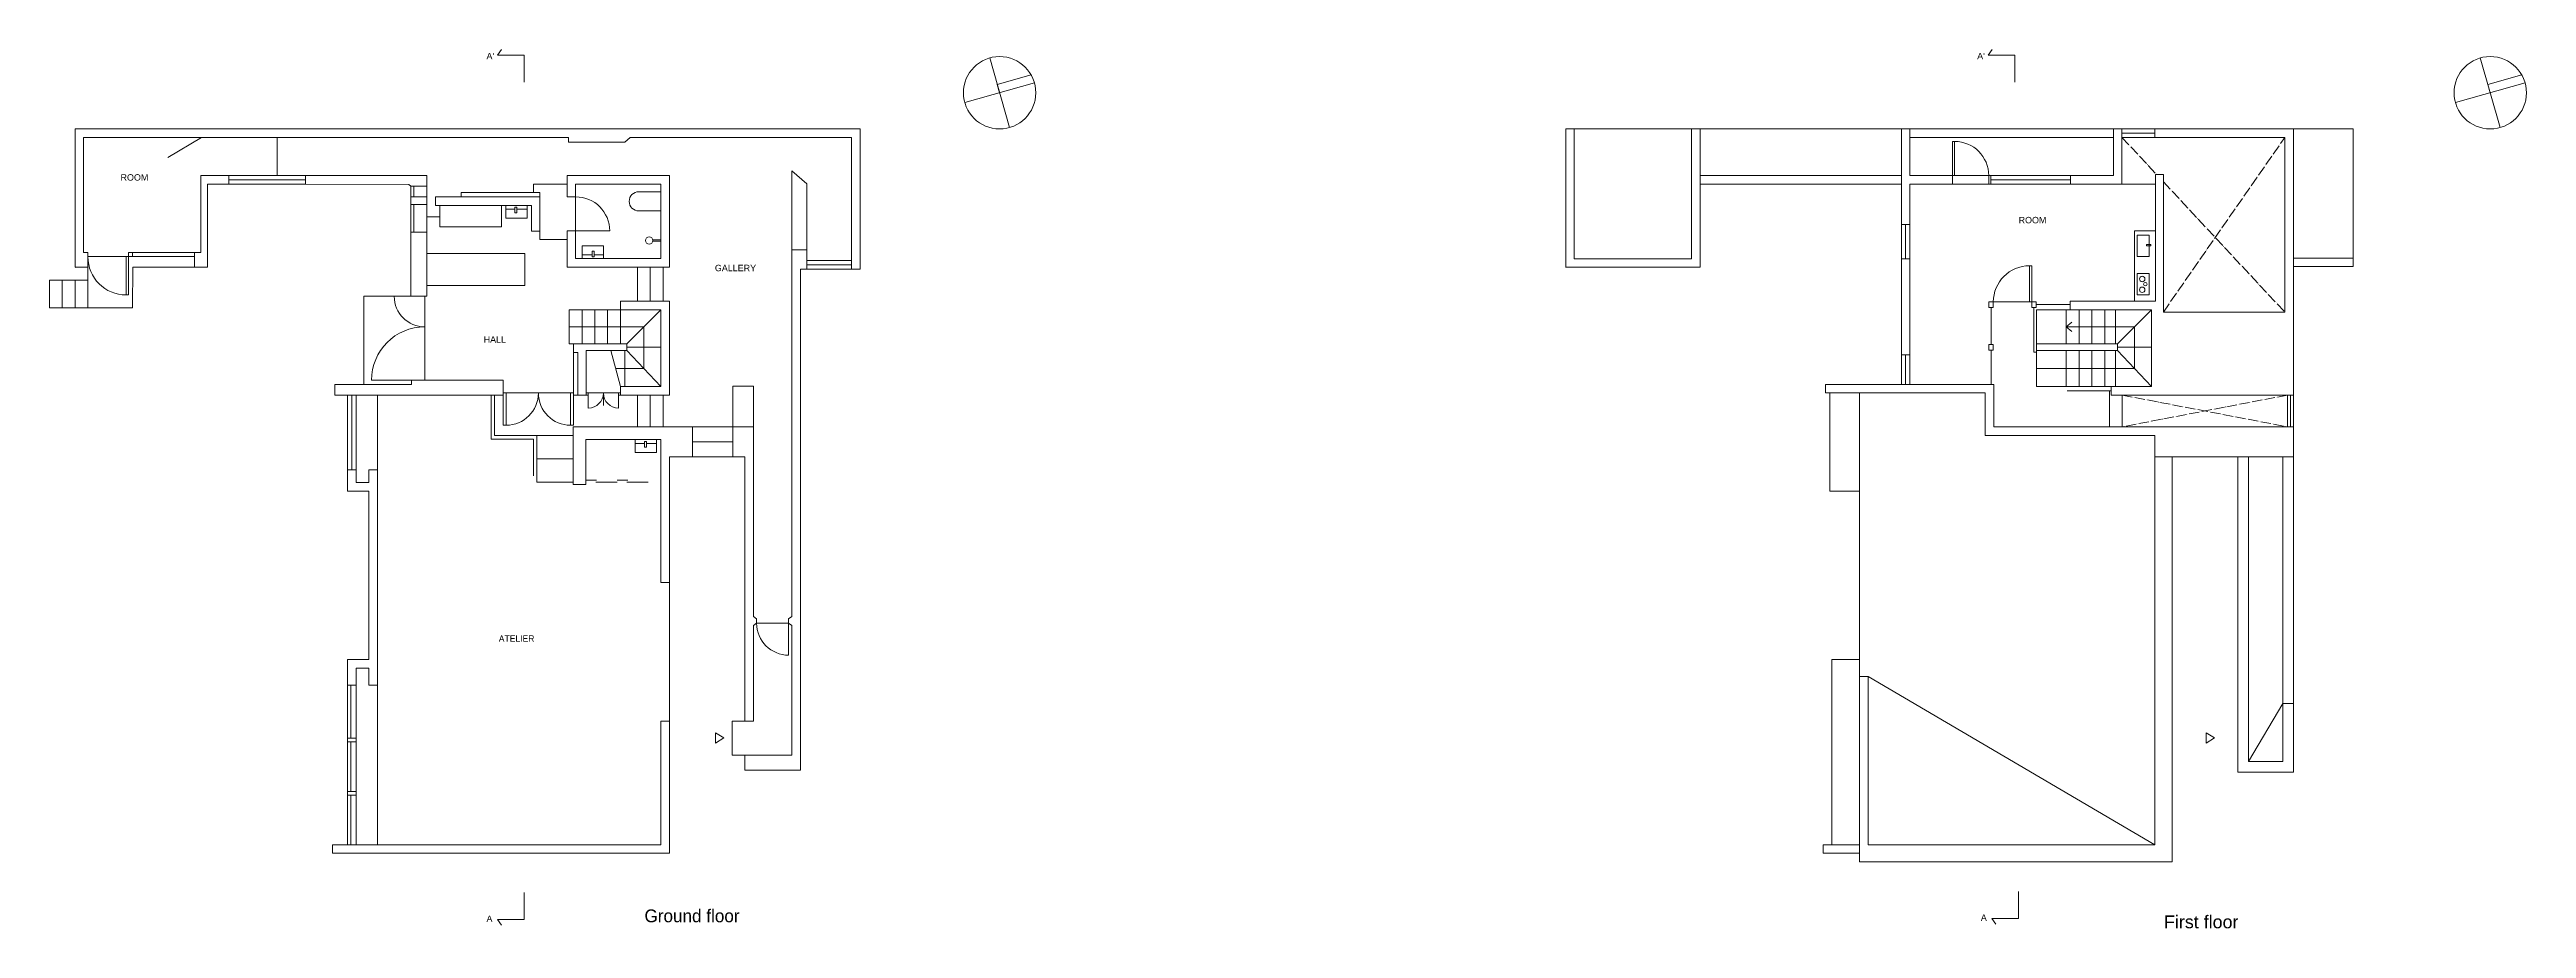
# Model space of a CAD drawing. Header units: millimetres. Extents: x 2902 to 15554, y -1771 to 10617.
# Drawn here: x 2969 to 8779, y 2747 to 4809 of the extents above; entities that cross this region are included whole.
import ezdxf

# ---------------------------------------------------------------- set-up
doc = ezdxf.new("R2010")
doc.units = ezdxf.units.MM
doc.linetypes.add('ACAD_ISO04W100', pattern=[30, 24, -3, 0, -3])
for name, color, linetype, lineweight in [('arredi', 6, 'Continuous', 9), ('finestre', 4, 'Continuous', 9), ('muri', 1, 'Continuous', 9), ('porte', 2, 'Continuous', 9), ('proiezioni', 3, 'Continuous', 9), ('testo', 8, 'Continuous', 9), ('tratteggiata', 9, 'ACAD_ISO04W100', 13)]:
    doc.layers.add(name, color=color, linetype=linetype, lineweight=lineweight)
doc.styles.get("Standard").update_dxf_attribs({"font": 'Arial.ttf'})

msp = doc.modelspace()

# ---------------------------------------------------------------- linework, layer by layer
at = {"layer": 'arredi'}
for p, q in [((4403, 4475.1), (4351, 4475.1)), ((4039.1, 4443), (4039.1, 4413)), ((4039.1, 4434.1), (4060.4, 4434.1)), ((4065.1, 4434.1), (4089.1, 4434.1)), ((4089.1, 4413), (4089.1, 4443)), ((4403, 4430.1), (4351, 4430.1)), ((4039.1, 4413), (4089.1, 4413)), ((7859.4, 4218.2), (7859.4, 4383.2)), ((7859.4, 4383.2), (7909.4, 4383.2)), ((7859.4, 4383.2), (7859.4, 4373.2)), ((7866.4, 4373.2), (7866.4, 4323.2)), ((7894.4, 4373.2), (7866.4, 4373.2)), ((7894.4, 4351.2), (7894.4, 4373.2)), ((4268, 4348.2), (4218, 4348.2)), ((4218, 4348.2), (4218, 4318.2)), ((4241.9, 4327.1), (4218, 4327.1)), ((4268, 4327.1), (4246.7, 4327.1)), ((4268, 4318.2), (4268, 4348.2)), ((7866.4, 4323.2), (7894.4, 4323.2)), ((7894.4, 4323.2), (7894.4, 4348.2)), ((4343, 3893.8), (4343, 3863.8)), ((4393, 3863.8), (4393, 3893.8)), ((4343, 3884.9), (4364.3, 3884.9)), ((4343, 3863.8), (4393, 3863.8)), ((4369.1, 3884.9), (4393, 3884.9))]:
    msp.add_line(p, q, dxfattribs=at)
for points in [[(4060.4, 4425.6), (4065.1, 4425.6), (4065.1, 4438.6), (4060.4, 4438.6)], [(4383.9, 4359.4), (4403, 4359.4), (4403, 4362.3), (4383.9, 4362.3)], [(7866.4, 4373.2), (7894.4, 4373.2), (7894.4, 4323.2), (7866.4, 4323.2)], [(4246.7, 4335.6), (4241.9, 4335.6), (4241.9, 4322.6), (4246.7, 4322.6)], [(7897.8, 4348.2), (7887.8, 4348.2), (7887.8, 4351.2), (7897.8, 4351.2)], [(7866.4, 4283.3), (7894.4, 4283.3), (7894.4, 4233.3), (7866.4, 4233.3)], [(4364.3, 3876.4), (4369.1, 3876.4), (4369.1, 3889.4), (4364.3, 3889.4)]]:
    msp.add_lwpolyline(points, close=True, dxfattribs=at)
for centre, radius in [((4375.4, 4360.9), 8.55), ((7877.9, 4270.6), 6.48), ((7877.9, 4245.2), 6.48), ((7885.2, 4258.3), 4.18)]:
    msp.add_circle(centre, radius, dxfattribs=at)
msp.add_arc((4351, 4452.6), 22.5, 90, 270, dxfattribs=at)
at = {"layer": 'finestre'}
for p, q in [((4019.7, 4795.2), (4029.3, 4808.6)), ((4019.7, 4795.2), (4081.9, 4795.2)), ((4081.9, 4795.2), (4081.9, 4731.9)), ((5174.2, 4789), (5220.8, 4625.7)), ((7516.5, 4795.2), (7526.1, 4808.6)), ((7516.5, 4795.2), (7578.8, 4795.2)), ((7578.8, 4795.2), (7578.8, 4731.9)), ((8671, 4789), (8717.6, 4625.7)), ((5279.1, 4730.6), (5115.9, 4684.1)), ((5192, 4726.6), (5271.4, 4749.2)), ((5197.5, 4707.3), (5192, 4726.6)), ((8776, 4730.6), (8612.7, 4684.1)), ((8688.8, 4726.6), (8768.2, 4749.2)), ((8694.3, 4707.3), (8688.8, 4726.6)), ((7830.4, 4602.7), (7830.4, 4622.7)), ((7907.4, 4622.7), (7830.4, 4622.7)), ((7907.4, 4602.7), (7830.4, 4602.7)), ((7907.4, 4602.7), (7907.4, 4622.7)), ((3389.1, 4513), (3569.1, 4513)), ((3569.1, 4503), (3389.1, 4503)), ((3389.1, 4493), (3569.1, 4493)), ((3816.1, 4488), (3816.1, 4463)), ((3823.1, 4488), (3823.1, 4463)), ((3854.1, 4463), (3854.1, 4488)), ((7522.9, 4513), (7709.8, 4513.2)), ((7522.9, 4493), (7709.8, 4493.2)), ((3816.1, 4380), (3816.1, 4445)), ((3823.1, 4445), (3823.1, 4380)), ((3854.1, 4445), (3854.1, 4380)), ((7312.9, 4318), (7312.9, 4398)), ((7332.9, 4398), (7332.9, 4318)), ((3309.1, 4333), (3163.8, 4333)), ((3163.8, 4323), (3309.1, 4323)), ((4745.1, 4313.8), (4850.1, 4313.8)), ((4745.1, 4303.8), (4850.1, 4303.8)), ((4850.1, 4293.8), (4745.1, 4293.8)), ((7312.9, 4093), (7312.9, 4023.2)), ((7332.9, 4093), (7332.9, 4023.2)), ((3668, 3998.2), (3668, 3823.2)), ((3678, 3998.2), (3678, 3823.2)), ((3688, 3998.2), (3688, 3823.2)), ((4572.1, 3923.8), (4477.1, 3923.8)), ((4572.1, 3888.8), (4477.1, 3888.8)), ((4572.1, 3853.8), (4477.1, 3853.8)), ((3668, 3318.2), (3668, 2943.8)), ((3675.7, 3318.2), (3675.7, 3193.6)), ((3688, 3318.2), (3688, 2943.8)), ((3675.7, 3185.2), (3675.7, 3068.5)), ((3675.7, 3060.2), (3675.7, 2943.8)), ((4081.9, 2768.3), (4081.9, 2831.6)), ((7587.4, 2770.8), (7587.4, 2834.1)), ((4019.7, 2768.3), (4081.9, 2768.3)), ((4019.7, 2768.3), (4029.3, 2754.8)), ((7525.2, 2770.8), (7587.4, 2770.8)), ((7525.2, 2770.8), (7534.8, 2757.4))]:
    msp.add_line(p, q, dxfattribs=at)
for points in [[(3668, 3193.6), (3688, 3193.6), (3688, 3185.2), (3668, 3185.2)], [(3668, 3068.5), (3688, 3068.5), (3688, 3060.2), (3668, 3060.2)]]:
    msp.add_lwpolyline(points, close=True, dxfattribs=at)
for centre in [(5197.5, 4707.3), (8694.3, 4707.3)]:
    msp.add_circle(centre, 84.9, dxfattribs=at)
at = {"layer": 'muri'}
for p, q in [((3048.8, 4602.7), (3048.8, 4333)), ((4186.6, 4602.7), (3048.8, 4602.7)), ((4186.6, 4602.7), (4186.6, 4591.7)), ((4186.6, 4591.7), (4318.2, 4591.7)), ((4318.2, 4591.7), (4330.6, 4602.7)), ((4850.2, 4602.7), (4330.6, 4602.7)), ((7312.9, 4622.7), (7312.9, 4398)), ((7312.9, 4622.7), (7332.9, 4622.7)), ((7332.9, 4622.7), (7332.9, 4513)), ((7332.9, 4622.7), (7332.9, 4602.7)), ((7810.4, 4622.7), (7810.4, 4513.2)), ((7810.4, 4622.7), (7830.4, 4622.7)), ((7830.4, 4622.7), (7830.4, 4493.2)), ((7907.4, 4612.7), (7830.4, 4612.7)), ((7907.4, 4602.7), (7907.4, 4622.7)), ((7907.4, 4622.7), (8232.4, 4622.7)), ((8212.4, 4602.7), (7907.4, 4602.7)), ((8212.4, 4602.7), (8212.4, 4192.7)), ((8232.4, 4622.7), (8232.4, 3998.2)), ((3324.1, 4333), (3324.1, 4513)), ((3389.1, 4513), (3324.1, 4513)), ((3339.1, 4298), (3339.1, 4493)), ((3339.1, 4493), (3389.1, 4493)), ((3389.1, 4493), (3389.1, 4513)), ((3569.1, 4513), (3569.1, 4493)), ((3569.1, 4513), (3854.1, 4513)), ((3811.5, 4492.4), (3569.1, 4493)), ((3816.1, 4488), (3811.5, 4492.4)), ((3854.1, 4488), (3816.1, 4488)), ((3854.1, 4513), (3854.1, 4488)), ((4183, 4463.2), (4183, 4513.2)), ((4183, 4513.2), (4423, 4513.2)), ((4403, 4493.2), (4203, 4493.2)), ((4203, 4493.2), (4203, 4463.2)), ((4403, 4318.2), (4403, 4493.2)), ((4423, 4513.2), (4423, 4298.2)), ((7312.9, 4493), (7312.9, 4398)), ((7332.9, 4513), (7432.9, 4513)), ((7332.9, 4493), (7432.9, 4493)), ((7332.9, 4493), (7332.9, 4398)), ((7432.9, 4493), (7432.9, 4513)), ((7709.8, 4503.2), (7522.9, 4503)), ((7709.8, 4493.2), (7709.8, 4513.2)), ((7709.8, 4513.2), (7810.4, 4513.2)), ((7830.4, 4493.2), (7709.8, 4493.2)), ((7830.4, 4493.2), (7909.4, 4493.2)), ((7927.4, 4515.7), (7909.4, 4515.7)), ((7909.4, 4515.7), (7909.4, 4218.2)), ((7927.4, 4192.7), (7927.4, 4515.7)), ((3816.1, 4463), (3816.1, 4445)), ((3816.1, 4463), (3854.1, 4463)), ((3816.1, 4463), (3816.1, 4445)), ((3816.1, 4445), (3854.1, 4445)), ((3854.1, 4463), (3854.1, 4445)), ((4203, 4463.2), (4183, 4463.2)), ((7312.9, 4463), (7312.9, 4445)), ((3854.1, 4380), (3816.1, 4380)), ((3816.1, 4380), (3816.1, 4230)), ((3854.1, 4380), (3854.1, 4230)), ((4183, 4298.2), (4183, 4383.2)), ((4183, 4383.2), (4203, 4383.2)), ((4203, 4383.2), (4203, 4318.2)), ((7312.9, 4398), (7332.9, 4398)), ((7322.9, 4398), (7322.9, 4318)), ((3058.8, 4333), (3048.8, 4333)), ((3058.8, 4333), (3058.8, 4298)), ((3314.1, 4333), (3309.1, 4333)), ((3309.1, 4333), (3309.1, 4298)), ((3324.1, 4333), (3314.1, 4333)), ((4203, 4318.2), (4403, 4318.2)), ((4745.1, 4338.8), (4710.1, 4338.8)), ((4710.1, 4338.8), (4710.1, 3478.8)), ((4745.1, 4293.8), (4745.1, 4338.8)), ((7332.9, 4318), (7312.9, 4318)), ((7312.9, 4318), (7312.9, 4093)), ((7332.9, 4093), (7332.9, 4318)), ((3058.8, 4298), (3028.8, 4298)), ((3309.1, 4298), (3339.1, 4298)), ((4423, 4298.2), (4183, 4298.2)), ((4730.1, 3118.8), (4730.1, 4293.8)), ((4745.1, 4293.8), (4730.1, 4293.8)), ((3816.1, 4230), (3854.1, 4230)), ((4423, 4218.2), (4308, 4218.2)), ((4308, 4218.2), (4308, 4198.2)), ((4308, 4198.2), (4403, 4198.2)), ((4403, 4198.2), (4403, 4018.2)), ((4423, 4218.2), (4423, 3998.2)), ((7909.4, 4218.2), (7709.1, 4218.2)), ((7709.1, 4218.2), (7709.1, 4198.2)), ((7709.1, 4198.2), (7899.8, 4198.2)), ((7899.8, 4198.2), (7899.8, 4018.2)), ((8212.4, 4192.7), (7927.4, 4192.7)), ((4323, 4118.2), (4198, 4118.2)), ((4198, 4118.2), (4198, 4098.2)), ((4198, 4098.2), (4208, 4098.2)), ((4208, 4098.2), (4208, 3998.2)), ((4323, 4103.2), (4228, 4103.2)), ((4228, 4103.2), (4228, 3998.2)), ((4323, 4103.2), (4323, 4118.2)), ((7312.9, 4093), (7332.9, 4093)), ((7322.9, 4093), (7322.9, 4023.2)), ((7819.8, 4118.2), (7630, 4118.2)), ((7630, 4103.2), (7630, 4118.2)), ((7819.8, 4103.2), (7630, 4103.2)), ((7819.8, 4103.2), (7819.8, 4118.2)), ((3818, 4023.2), (3638, 4023.2)), ((3638, 4023.2), (3638, 3998.2)), ((4033, 4033.2), (3818, 4033.2)), ((3818, 4033.2), (3818, 4023.2)), ((4033, 3998.2), (4033, 4033.2)), ((4403, 4018.2), (4308, 4018.2)), ((4308, 4018.2), (4308, 3998.2)), ((7529.8, 4023.2), (7134.8, 4023.2)), ((7134.8, 4023.2), (7134.8, 4003.2)), ((7529.8, 3923.8), (7529.8, 4023.2)), ((7899.8, 4018.2), (7804.8, 4018.2)), ((7804.8, 4018.2), (7804.8, 3998.2)), ((4033, 3998.2), (3638, 3998.2)), ((3638, 3998.2), (3738, 3998.2)), ((4208, 3998.2), (4228, 3998.2)), ((4308, 3998.2), (4423, 3998.2)), ((7509.8, 4003.2), (7134.8, 4003.2)), ((7509.8, 4003.2), (7509.8, 3903.2)), ((7804.8, 3998.2), (8232.4, 3998.2)), ((4477.1, 3923.8), (4197.1, 3923.8)), ((4197.1, 3923.8), (4197.1, 3788.8)), ((4227.1, 3788.8), (4227.1, 3893.8)), ((4227.1, 3893.8), (4403, 3893.8)), ((4403, 3893.8), (4403, 3558.8)), ((4477.1, 3923.8), (4477.1, 3853.8)), ((4620.1, 3923.8), (4572.1, 3923.8)), ((4572.1, 3923.8), (4572.1, 3853.8)), ((4620.1, 3478.8), (4620.1, 3923.8)), ((7509.8, 3903.2), (7907.8, 3903.2)), ((8232.4, 3923.8), (7529.8, 3923.8)), ((7907.8, 3903.2), (7907.8, 3853.8)), ((8232.4, 3923.8), (8232.4, 3853.8)), ((4423, 3853.8), (4423, 3558.8)), ((4477.1, 3853.8), (4423, 3853.8)), ((4423, 3853.8), (4423, 3558.8)), ((4572.1, 3853.8), (4600.1, 3853.8)), ((4600.1, 3233.8), (4600.1, 3853.8)), ((7907.8, 3853.8), (8232.4, 3853.8)), ((3668, 3823.2), (3668, 3773.2)), ((3668, 3823.2), (3688, 3823.2)), ((3688, 3823.2), (3668, 3823.2)), ((3688, 3823.2), (3688, 3793.2)), ((3688, 3793.2), (3718, 3793.2)), ((3738, 3823.2), (3718, 3823.2)), ((3738, 3823.2), (3718, 3823.2)), ((3718, 3823.2), (3718, 3793.2)), ((3738, 3318.2), (3738, 3823.2)), ((4197.1, 3788.8), (4227.1, 3788.8)), ((3668, 3773.2), (3718, 3773.2)), ((3718, 3773.2), (3718, 3378.2)), ((4423, 3558.8), (4403, 3558.8)), ((4627.6, 3473.4), (4620.1, 3478.8)), ((4627.6, 3463.4), (4620.1, 3458)), ((4620.1, 3233.8), (4620.1, 3458)), ((4627.6, 3473.4), (4627.6, 3463.4)), ((4702.6, 3473.4), (4710.1, 3478.8)), ((4702.6, 3473.4), (4702.6, 3463.4)), ((4702.6, 3463.4), (4710.1, 3458)), ((4710.1, 3458), (4710.1, 3153.8)), ((3718, 3378.2), (3668, 3378.2)), ((3668, 3378.2), (3668, 3318.2)), ((3668, 3318.2), (3688, 3318.2)), ((3688, 3318.2), (3688, 3358.2)), ((3718, 3358.2), (3688, 3358.2)), ((3718, 3318.2), (3718, 3358.2)), ((3738, 3318.2), (3718, 3318.2)), ((4423, 3233.8), (4403, 3233.8)), ((4403, 3233.8), (4403, 2943.8)), ((4423, 2923.8), (4423, 3233.8)), ((4600.1, 3233.8), (4620.1, 3233.8)), ((4710.1, 3153.8), (4600.1, 3153.8)), ((4600.1, 3153.8), (4600.1, 3118.8)), ((4600.1, 3118.8), (4730.1, 3118.8)), ((4403, 2943.8), (3633, 2943.8)), ((3633, 2943.8), (3633, 2923.8)), ((3633, 2923.8), (4423, 2923.8))]:
    msp.add_line(p, q, dxfattribs=at)
msp.add_lwpolyline([(3028.8, 4298), (3028.8, 4622.7), (4870.1, 4622.7), (4870.1, 4293.8), (4850.1, 4293.8), (4850.2, 4602.7)], dxfattribs=at)
msp.add_lwpolyline([(3028.8, 4296.3), (3028.8, 4296.3), (3028.8, 4296.3)], close=True, dxfattribs=at)
at = {"layer": 'porte'}
for p, q in [((7432.9, 4513), (7432.9, 4593)), ((7432.9, 4593), (7437.9, 4593)), ((7437.9, 4593), (7437.9, 4513)), ((4203, 4463.2), (4203, 4383.2)), ((4203, 4383.2), (4283, 4383.2)), ((3148.8, 4323), (3148.8, 4233)), ((3153.8, 4233), (3153.8, 4323)), ((7618.6, 4301.6), (7613.6, 4301.6)), ((7613.6, 4301.6), (7613.6, 4216.6)), ((7618.6, 4216.6), (7618.6, 4301.6)), ((3148.8, 4233), (3153.8, 4233)), ((3849.1, 4230), (3777.3, 4230)), ((3849.1, 4230), (3849.1, 4033.2)), ((3849.1, 4033.2), (3724.1, 4033.2)), ((4198, 4003.2), (4033, 4003.2)), ((4033, 4003.2), (4033, 3927.8)), ((4039.8, 3927.5), (4039.8, 4003.2)), ((4191.2, 3927.5), (4191.2, 4003.2)), ((4198, 4003.2), (4198, 3927.5)), ((4228, 4003.2), (4308, 4003.2)), ((4228, 3998.2), (4232.7, 3998.2)), ((4232.7, 3967.9), (4232.7, 4003.2)), ((4268, 4003.2), (4268, 3973.6)), ((4303.4, 3967.9), (4303.4, 4003.2)), ((4308, 3998.2), (4303.4, 3998.2)), ((4033, 3927.8), (4039.8, 3927.5)), ((4198, 3927.5), (4191.2, 3927.5)), ((4627.6, 3463.4), (4702.6, 3463.4)), ((4702.6, 3463.4), (4702.6, 3388.3))]:
    msp.add_line(p, q, dxfattribs=at)
for centre, radius, start, end in [((7437.9, 4513), 80, 0, 90), ((4203, 4383.2), 80, 0, 90), ((3148.8, 4323), 90, 180, 270), ((7613.6, 4216.6), 85, 90, 180), ((3849.1, 4230), 71.8, 180, 270), ((3849.1, 4033.2), 125, 90, 180), ((4039.8, 4003.2), 75.7, 270, 0), ((4191.2, 4003.2), 75.7, 180, 270), ((4232.7, 4003.2), 35.3, 270, 0), ((4303.4, 4003.2), 35.3, 180, 270), ((4702.6, 3463.4), 75.1, 180, 270)]:
    msp.add_arc(centre, radius, start, end, dxfattribs=at)
at = {"layer": 'proiezioni'}
for p, q in [((3325.7, 4602.7), (3246.1, 4555.3)), ((3503.2, 4602.7), (3503.2, 4513)), ((6545.7, 4622.7), (6545.7, 4318)), ((6820.9, 4318), (6820.9, 4622.7)), ((6840.9, 4298), (6840.9, 4622.7)), ((7332.9, 4622.7), (7810.4, 4622.7)), ((7332.9, 4602.7), (7810.4, 4602.7)), ((8232.4, 4622.7), (8372.4, 4622.7)), ((8372.4, 4622.7), (8372.4, 4299.7)), ((4104.1, 4473), (4104.1, 4493)), ((4104.1, 4493), (4183, 4493)), ((4710.1, 4338.8), (4710.1, 4523.8)), ((4745.1, 4493.8), (4710.1, 4523.8)), ((4745.1, 4338.8), (4745.1, 4493.8)), ((6840.9, 4513), (7065.9, 4513)), ((6840.9, 4513), (7312.9, 4513)), ((6840.9, 4493), (7065.9, 4493)), ((6840.9, 4493), (7312.9, 4493)), ((7437.9, 4513), (7432.9, 4513)), ((7432.9, 4493), (7522.9, 4493)), ((7437.9, 4513), (7522.9, 4513)), ((7517.9, 4513), (7517.9, 4493)), ((7522.9, 4513), (7522.9, 4493)), ((3854.1, 4416.5), (3884.1, 4416.5)), ((3874.1, 4463), (3874.1, 4443)), ((3874.1, 4463), (4119.1, 4463)), ((3874.1, 4463), (3934.1, 4463)), ((3874.1, 4443), (4099.1, 4443)), ((3884.1, 4443), (3884.1, 4393)), ((3934.1, 4463), (3934.1, 4473)), ((3934.1, 4473), (4119.1, 4473)), ((4029.1, 4393), (4029.1, 4443)), ((4029.1, 4443), (4039.1, 4443)), ((4099.1, 4443), (4099.1, 4383)), ((4119.1, 4473), (4104.1, 4473)), ((4119.1, 4473), (4119.1, 4463)), ((4119.1, 4383), (4119.1, 4463)), ((3884.1, 4393), (4029.1, 4393)), ((4099.1, 4383), (4119.1, 4383)), ((4119.1, 4383), (4119.1, 4363)), ((4119.1, 4363), (4183, 4363)), ((3058.8, 4333), (3058.8, 4323)), ((3058.8, 4323), (3148.8, 4323)), ((3153.8, 4323), (3148.8, 4323)), ((3163.8, 4333), (3153.8, 4333)), ((3153.8, 4333), (3153.8, 4323)), ((3153.8, 4323), (3163.8, 4323)), ((3163.8, 4323), (3163.8, 4333)), ((4084.1, 4330), (3854.1, 4330)), ((4084.1, 4255), (4084.1, 4330)), ((6820.9, 4318), (6545.7, 4318)), ((8372.4, 4319.7), (8232.4, 4319.7)), ((2968.8, 4203), (2968.8, 4268)), ((2968.8, 4268), (3058.8, 4268)), ((2998.8, 4203), (2998.8, 4268)), ((3028.8, 4203), (3028.8, 4268)), ((3058.8, 4298), (3058.8, 4203)), ((3164.1, 4298), (3163.8, 4203)), ((3309.1, 4298), (3164.1, 4298)), ((3854.1, 4255), (4084.1, 4255)), ((4348, 4218.2), (4348, 4298.2)), ((4378, 4218.2), (4378, 4298.2)), ((4408, 4218.2), (4408, 4298.2)), ((6555.7, 4298), (6525.7, 4298)), ((6525.7, 4298), (6840.9, 4298)), ((8372.4, 4299.7), (8232.4, 4299.7)), ((3028.8, 4203), (2968.8, 4203)), ((3058.8, 4203), (3028.8, 4203)), ((3058.8, 4203), (3163.8, 4203)), ((3816.1, 4230), (3706.1, 4230)), ((3706.1, 4230), (3706.1, 4023.2)), ((4308, 4198.2), (4188, 4198.2)), ((4188, 4198.2), (4188, 4118.2)), ((4218, 4198.2), (4218, 4118.2)), ((4248, 4198.2), (4248, 4118.2)), ((4278, 4198.2), (4278, 4118.2)), ((4308, 4198.2), (4308, 4118.2)), ((4323, 4118.2), (4403, 4198.2)), ((7523.5, 4203.6), (7523.5, 4116.6)), ((7528.6, 4216.6), (7613.6, 4216.6)), ((7613.6, 4216.6), (7618.6, 4216.6)), ((7623.8, 4203.6), (7623.8, 4098.6)), ((7709.1, 4210.7), (7629, 4210.7)), ((7684.8, 4198.2), (7630, 4198.2)), ((7630, 4198.2), (7630, 4118.2)), ((7709.1, 4198.2), (7684.8, 4198.2)), ((7699.8, 4198.2), (7699.8, 4118.2)), ((7729.8, 4198.2), (7729.8, 4118.2)), ((7759.8, 4198.2), (7759.8, 4118.2)), ((7789.8, 4198.2), (7789.8, 4118.2)), ((7814.8, 4198.2), (7814.8, 4118.2)), ((7819.8, 4118.2), (7899.8, 4198.2)), ((4188, 4158.2), (4363, 4158.2)), ((4363, 4158.2), (4363, 4060.7)), ((7699.8, 4158.2), (7712.4, 4169.3)), ((7699.8, 4158.2), (7859.8, 4158.2)), ((7699.8, 4158.2), (7712.4, 4147.2)), ((7859.8, 4158.2), (7859.8, 4060.7)), ((4188, 4118.2), (4198, 4118.2)), ((4198, 4098.2), (4198, 3998.2)), ((4308, 4018.2), (4285.4, 4103.2)), ((4318, 4103.2), (4318, 4018.2)), ((4323, 4110.7), (4403, 4110.7)), ((4323, 4103.2), (4403, 4018.2)), ((7523.5, 4103.6), (7523.5, 4023.2)), ((7623.8, 4098.6), (7630, 4098.6)), ((7630, 4098.6), (7630, 4103.2)), ((7630, 4098.6), (7630, 4018.2)), ((7699.8, 4103.2), (7699.8, 4018.2)), ((7729.8, 4103.2), (7729.8, 4018.2)), ((7759.8, 4103.2), (7759.8, 4018.2)), ((7789.8, 4103.2), (7789.8, 4018.2)), ((7814.8, 4103.2), (7814.8, 4018.2)), ((7819.8, 4110.7), (7899.8, 4110.7)), ((7819.8, 4103.2), (7899.8, 4018.2)), ((4363, 4060.7), (4296.7, 4060.7)), ((4620.1, 4018.8), (4572.1, 4018.8)), ((4572.1, 4018.8), (4572.1, 3923.8)), ((4620.1, 3923.8), (4620.1, 4018.8)), ((7859.8, 4060.7), (7630, 4060.7)), ((7804.8, 4018.2), (7630, 4018.2)), ((3738, 3998.2), (3738, 3823.2)), ((4005, 3998.2), (4005, 3895.2)), ((4013, 3998.2), (4013, 3903.2)), ((4198, 3998.2), (4208, 3998.2)), ((4348, 3923.8), (4348, 3998.2)), ((4378, 3923.8), (4378, 3998.2)), ((4408, 3923.8), (4408, 3998.2)), ((7144.8, 4003.2), (7144.8, 3773.2)), ((7214.8, 4003.2), (7214.8, 3378.2)), ((7804.8, 4008.2), (7701.9, 4008.2)), ((7800.8, 4008.2), (7800.8, 3923.8)), ((7830.8, 3998.2), (7830.8, 3923.8)), ((8218.4, 3998.2), (8218.4, 3923.8)), ((8225.4, 3998.2), (8225.4, 3923.8)), ((8232.4, 3998.2), (8232.4, 3923.8)), ((4005, 3895.2), (4104.1, 3895.2)), ((4013, 3903.2), (4197.1, 3903.2)), ((4104.1, 3808.8), (4104.1, 3895.2)), ((4112.1, 3793.8), (4112.1, 3903.2)), ((4112.1, 3848.5), (4197.1, 3848.5)), ((7907.8, 3853.8), (7907.8, 2943.8)), ((7947.8, 3853.8), (7947.8, 2903.8)), ((8102.4, 3113.8), (8102.4, 3853.8)), ((8127.4, 3138.8), (8127.4, 3853.8)), ((8207.4, 3853.8), (8207.4, 3138.8)), ((8232.4, 3853.8), (8232.4, 3113.8)), ((4197.1, 3793.8), (4112.1, 3793.8)), ((4227.1, 3798.8), (4252.1, 3798.8)), ((4250.1, 3794), (4300.1, 3794)), ((4300.2, 3798.8), (4325.2, 3798.8)), ((4323.3, 3794), (4373.3, 3794)), ((7144.8, 3773.2), (7214.8, 3773.2)), ((4423, 3558.8), (4423, 3233.8)), ((7214.8, 3378.2), (7149.8, 3378.2)), ((7149.8, 3378.2), (7149.8, 2943.8)), ((7214.8, 3378.2), (7214.8, 2903.8)), ((3738, 3318.2), (3738, 2943.8)), ((7234.8, 3338.2), (7214.8, 3338.2)), ((7234.8, 3338.2), (7234.8, 2943.8)), ((7234.8, 3338.2), (7907.8, 2943.8)), ((8207.4, 3274.9), (8127.4, 3138.8)), ((8232.4, 3274.9), (8207.4, 3274.9)), ((4531.1, 3206.2), (4531.1, 3182.2)), ((4550.4, 3194.2), (4531.1, 3206.2)), ((4600.1, 3233.8), (4570.1, 3233.8)), ((4570.1, 3233.8), (4570.1, 3153.8)), ((8028, 3206.2), (8028, 3182.2)), ((8047.2, 3194.2), (8028, 3206.2)), ((4531.1, 3182.2), (4550.4, 3194.2)), ((4570.1, 3153.8), (4600.1, 3153.8)), ((8028, 3182.2), (8047.2, 3194.2)), ((8207.4, 3138.8), (8127.4, 3138.8)), ((8232.4, 3113.8), (8102.4, 3113.8)), ((7129.8, 2943.8), (7129.8, 2923.8)), ((7214.8, 2943.8), (7129.8, 2943.8)), ((7129.8, 2923.8), (7214.8, 2923.8)), ((7129.8, 2923.8), (7214.8, 2923.8)), ((7907.8, 2943.8), (7234.8, 2943.8)), ((7214.8, 2903.8), (7947.8, 2903.8))]:
    msp.add_line(p, q, dxfattribs=at)
msp.add_lwpolyline([(6525.7, 4298), (6525.7, 4622.7), (7312.9, 4622.7)], dxfattribs=at)
for points in [[(6525.7, 4296.3), (6525.7, 4296.3), (6525.7, 4296.3)], [(7528.6, 4216.6), (7518.3, 4216.6), (7518.3, 4203.6), (7528.6, 4203.6)], [(7629, 4216.6), (7618.6, 4216.6), (7618.6, 4203.6), (7629, 4203.6)], [(7528.6, 4116.6), (7518.3, 4116.6), (7518.3, 4103.6), (7528.6, 4103.6)]]:
    msp.add_lwpolyline(points, close=True, dxfattribs=at)
at = {"layer": 'tratteggiata'}
for p, q in [((7830.4, 4602.7), (7911.4, 4515.7)), ((7927.4, 4192.7), (8212.4, 4602.7)), ((7927.4, 4498.6), (8212.4, 4192.7)), ((7830.8, 3998.2), (8218.4, 3923.8)), ((8218.4, 3998.2), (7830.8, 3923.8))]:
    msp.add_line(p, q, dxfattribs=at)

# ---------------------------------------------------------------- texts
at = {"layer": 'testo'}
for s, width, insert, char_height, attachment_point in [("A'", 120.187, (3993.8, 4800.8), 15, 1), ("A'", 120.187, (7490.7, 4800.8), 15, 1), ('ROOM', 120.187, (3135.4, 4516.3), 15, 1), ('ROOM', 120.187, (7587.9, 4416.2), 15, 1), ('GALLERY', 120.187, (4529.6, 4303.8), 15, 1), ('HALL', 120.187, (3987.2, 4136.1), 15, 1), ('{\\fFutura PT|b0|i0|c0|p0;ATELIER}', 120.187, (4022.7, 3434.7), 15, 1), ('{\\fFutura PT|b0|i0|c0|p0;Ground floor}', 261.226, (4364.5, 2761.5), 30, 7), ('A', 120.187, (3993.8, 2762.6), 15, 7), ('A', 120.187, (7499.3, 2765.2), 15, 7), ('First floor', 261.226, (7929, 2747.4), 30, 7)]:
    msp.add_mtext_dynamic_manual_height_columns(s, width=width, gutter_width=12.5, heights=[0], dxfattribs=dict(at, insert=insert, char_height=char_height, attachment_point=attachment_point))

doc.saveas('drawing.dxf')
